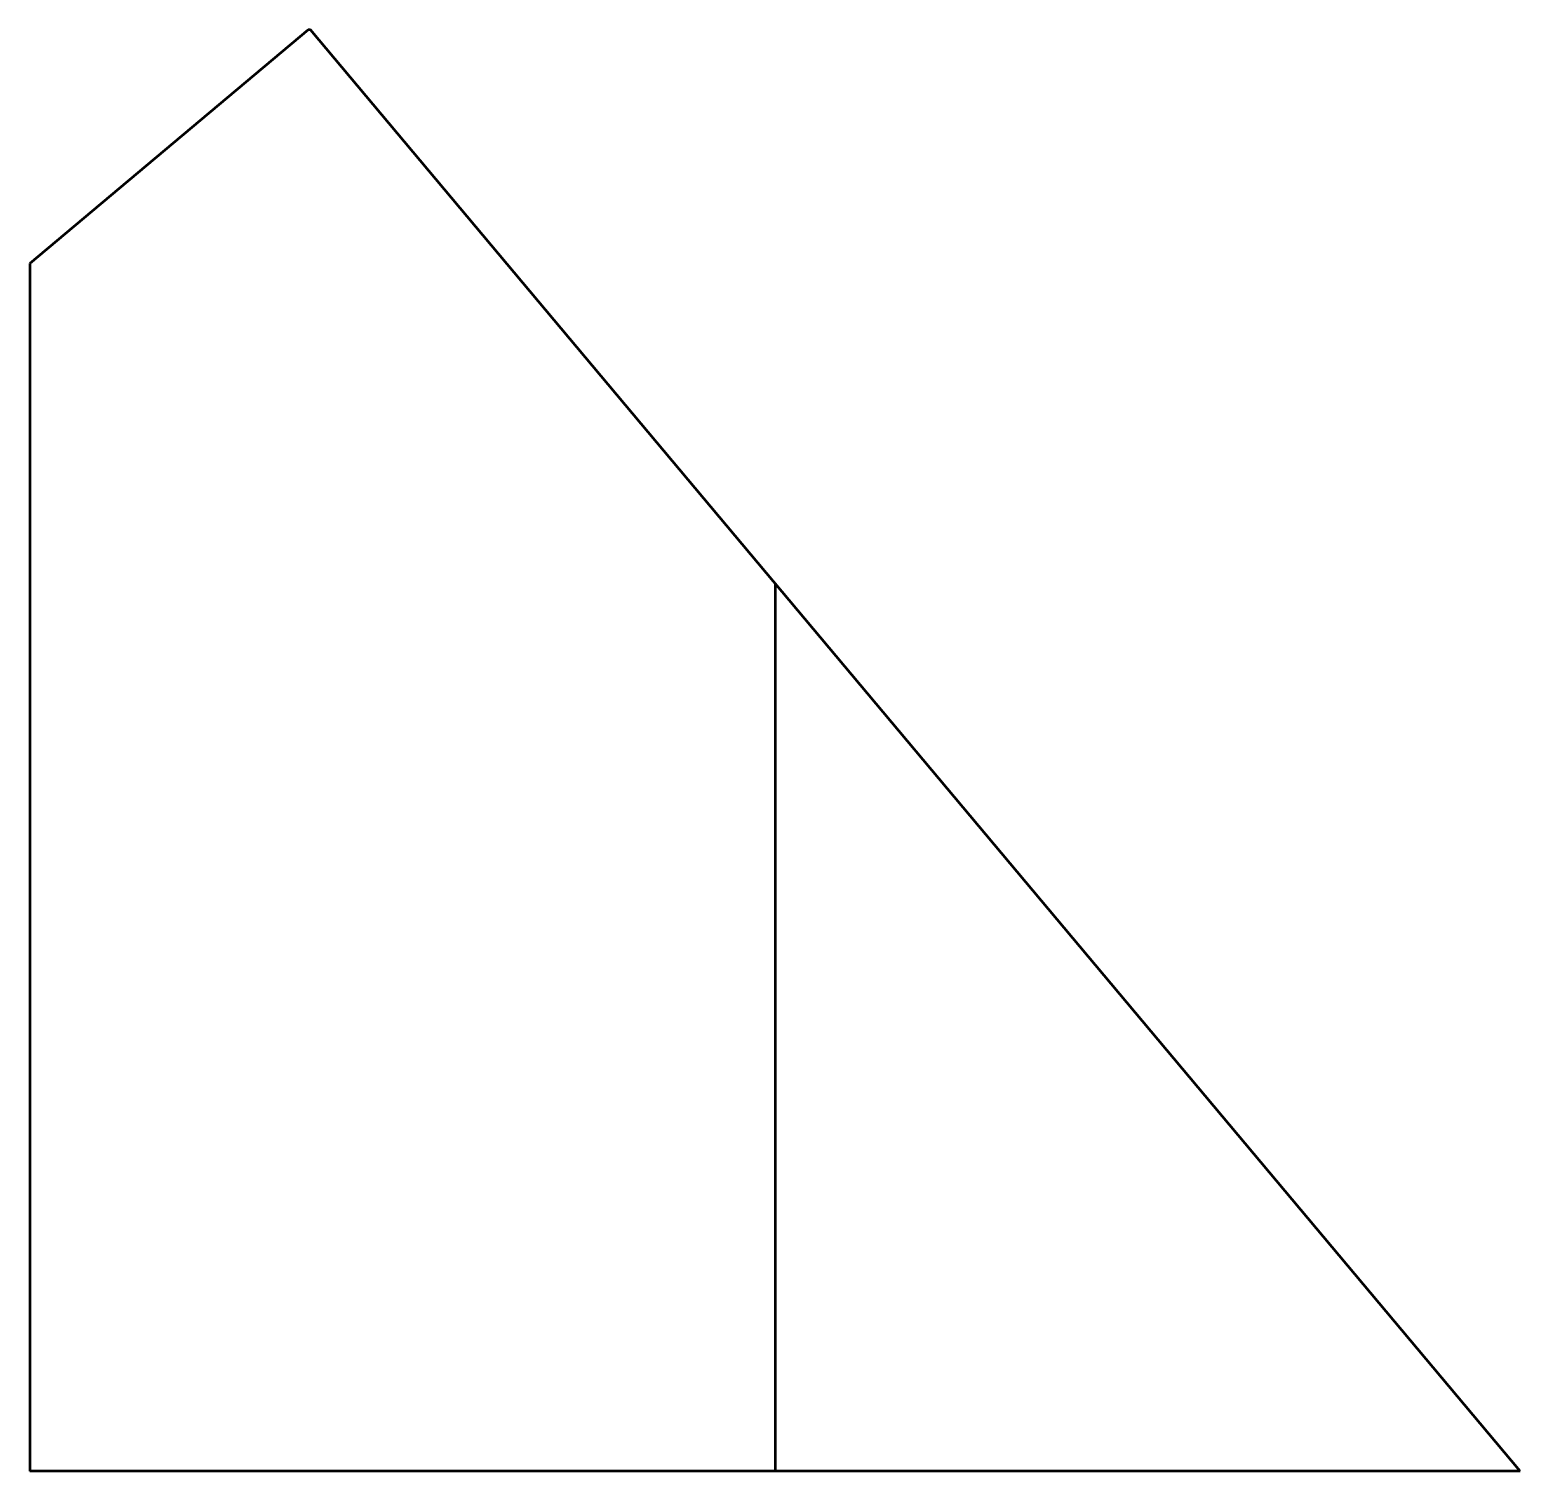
# Model space of a CAD drawing. Header units: millimetres. Extents: x 0 to 1292, y 0 to 1250.
import ezdxf

# ---------------------------------------------------------------- set-up
doc = ezdxf.new("R2010")
doc.units = ezdxf.units.MM
doc.layers.add('IV_BEND_DOWN', color=250, linetype='Continuous', lineweight=50)
doc.layers.add('IV_OUTER_PROFILE', color=7, linetype='Continuous', lineweight=50)

msp = doc.modelspace()

# ---------------------------------------------------------------- linework, layer by layer
at = {"layer": 'IV_BEND_DOWN'}
msp.add_line((646.2, 770.1), (646.2, 0), dxfattribs=at)
at = {"layer": 'IV_OUTER_PROFILE'}
for p, q in [((241.5, 1250), (0, 1047.4)), ((243.5, 1250), (241.5, 1250)), ((1292.4, 0), (243.5, 1250)), ((0, 1047.4), (0, 0)), ((1292.4, 0), (0, 0))]:
    msp.add_line(p, q, dxfattribs=at)

doc.saveas('drawing.dxf')
